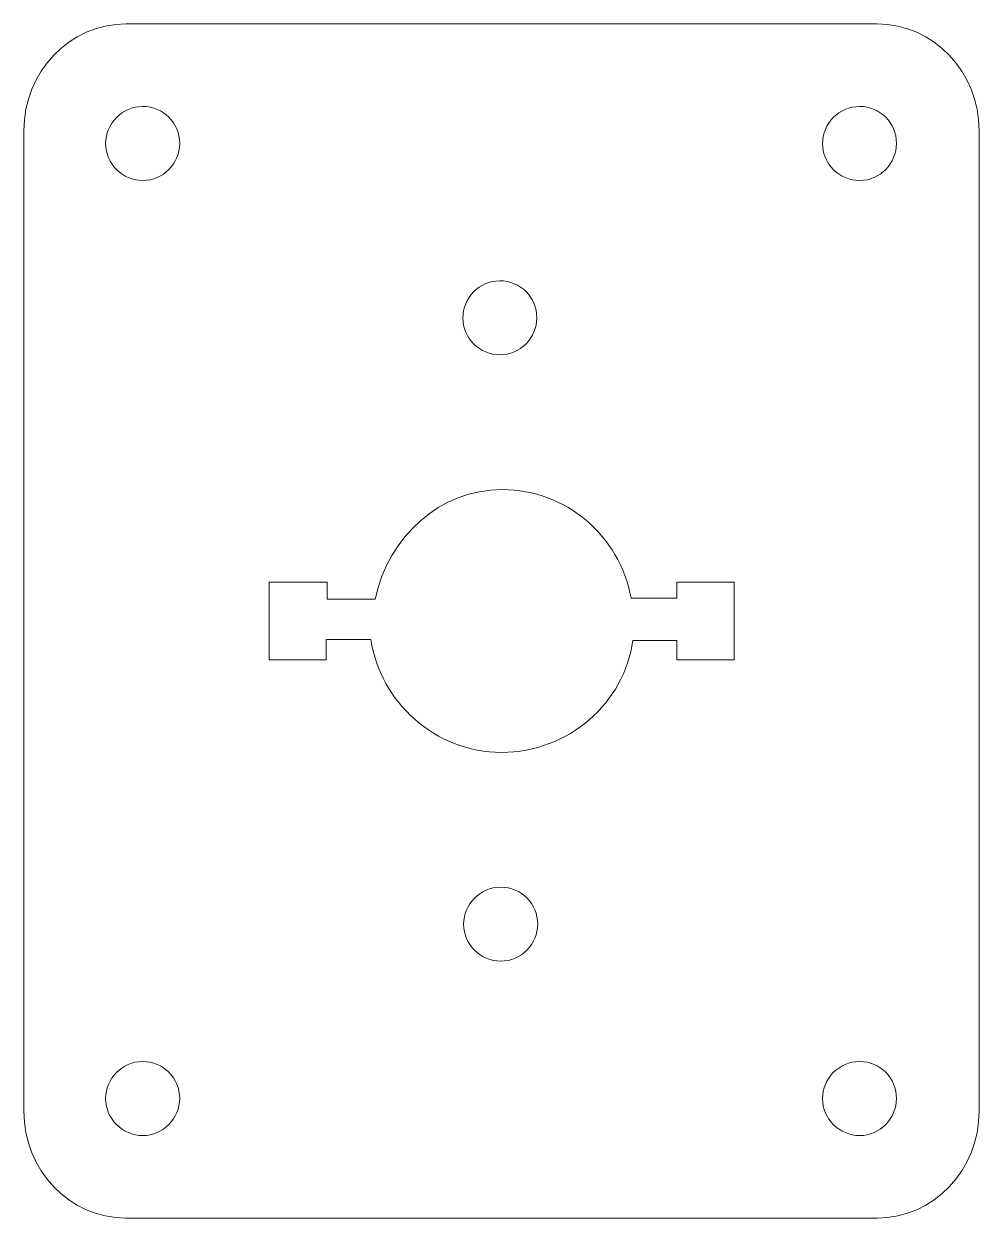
# Model space of a CAD drawing. Header units: inches. Extents: x 5 to 45, y -55 to -5.
import ezdxf

# ---------------------------------------------------------------- set-up
doc = ezdxf.new("R2010")
doc.units = ezdxf.units.IN
doc.header["$MEASUREMENT"] = 0
doc.layers.add('Layer 1', color=7, linetype='Continuous')

# ---------------------------------------------------------------- blocks, each defined once
blk = doc.blocks.new('block 2')
at = {"layer": 'Layer 1', "lineweight": 0}
for points, knots in [([(45, -50.522), (45, -52.99), (43.096, -55), (40.732, -55), (40.732, -55), (9.268, -55), (9.268, -55), (6.905, -55), (5, -52.99), (5, -50.522), (5, -50.522), (5, -9.478), (5, -9.478), (5, -7.01), (6.905, -5), (9.268, -5), (9.268, -5), (40.732, -5), (40.732, -5), (43.096, -5), (45, -7.01), (45, -9.478), (45, -9.478), (45, -50.522), (45, -50.522)], [0, 0, 0, 0, 1, 1, 1, 2, 2, 2, 3, 3, 3, 4, 4, 4, 5, 5, 5, 6, 6, 6, 7, 7, 7, 8, 8, 8, 8]), ([(11.524, -10.007), (11.524, -10.836), (10.839, -11.557), (9.974, -11.557), (9.145, -11.557), (8.424, -10.872), (8.424, -10.007), (8.424, -9.179), (9.109, -8.458), (9.974, -8.458), (10.839, -8.458), (11.524, -9.143), (11.524, -10.007)], [0, 0, 0, 0, 1, 1, 1, 2, 2, 2, 3, 3, 3, 4, 4, 4, 4]), ([(41.541, -10.007), (41.541, -10.836), (40.856, -11.557), (39.992, -11.557), (39.162, -11.557), (38.442, -10.872), (38.442, -10.007), (38.442, -9.179), (39.126, -8.458), (39.992, -8.458), (40.856, -8.458), (41.541, -9.143), (41.541, -10.007)], [0, 0, 0, 0, 1, 1, 1, 2, 2, 2, 3, 3, 3, 4, 4, 4, 4]), ([(26.48, -17.306), (26.48, -18.135), (25.795, -18.856), (24.929, -18.856), (24.101, -18.856), (23.38, -18.171), (23.38, -17.306), (23.38, -16.478), (24.065, -15.757), (24.929, -15.757), (25.795, -15.757), (26.48, -16.442), (26.48, -17.306)], [0, 0, 0, 0, 1, 1, 1, 2, 2, 2, 3, 3, 3, 4, 4, 4, 4]), ([(19.709, -29.084), (20.274, -26.439), (22.425, -24.499), (25.036, -24.499), (27.681, -24.499), (29.938, -26.403), (30.432, -29.048), (30.432, -29.048), (32.337, -29.048), (32.337, -29.048), (32.337, -29.048), (32.337, -28.378), (32.337, -28.378), (32.337, -28.378), (34.736, -28.378), (34.736, -28.378), (34.736, -28.378), (34.736, -31.622), (34.736, -31.622), (34.736, -31.622), (32.337, -31.622), (32.337, -31.622), (32.337, -31.622), (32.337, -30.811), (32.337, -30.811), (32.337, -30.811), (30.503, -30.811), (30.503, -30.811), (30.15, -33.42), (27.822, -35.501), (25, -35.501), (22.214, -35.501), (19.921, -33.385), (19.533, -30.776), (19.533, -30.776), (17.664, -30.776), (17.664, -30.776), (17.664, -30.776), (17.664, -31.622), (17.664, -31.622), (17.664, -31.622), (15.265, -31.622), (15.265, -31.622), (15.265, -31.622), (15.265, -28.378), (15.265, -28.378), (15.265, -28.378), (17.699, -28.378), (17.699, -28.378), (17.699, -28.378), (17.699, -29.084), (17.699, -29.084), (17.699, -29.084), (19.709, -29.084), (19.709, -29.084)], [0, 0, 0, 0, 1, 1, 1, 2, 2, 2, 3, 3, 3, 4, 4, 4, 5, 5, 5, 6, 6, 6, 7, 7, 7, 8, 8, 8, 9, 9, 9, 10, 10, 10, 11, 11, 11, 12, 12, 12, 13, 13, 13, 14, 14, 14, 15, 15, 15, 16, 16, 16, 17, 17, 17, 18, 18, 18, 18]), ([(26.515, -42.694), (26.515, -43.523), (25.83, -44.243), (24.965, -44.243), (24.136, -44.243), (23.415, -43.559), (23.415, -42.694), (23.415, -41.865), (24.1, -41.145), (24.965, -41.145), (25.83, -41.145), (26.515, -41.83), (26.515, -42.694)], [0, 0, 0, 0, 1, 1, 1, 2, 2, 2, 3, 3, 3, 4, 4, 4, 4]), ([(11.524, -49.993), (11.524, -50.822), (10.839, -51.543), (9.974, -51.543), (9.145, -51.543), (8.424, -50.858), (8.424, -49.993), (8.424, -49.164), (9.109, -48.444), (9.974, -48.444), (10.839, -48.444), (11.524, -49.129), (11.524, -49.993)], [0, 0, 0, 0, 1, 1, 1, 2, 2, 2, 3, 3, 3, 4, 4, 4, 4]), ([(41.541, -49.993), (41.541, -50.822), (40.856, -51.543), (39.992, -51.543), (39.162, -51.543), (38.442, -50.858), (38.442, -49.993), (38.442, -49.164), (39.126, -48.444), (39.992, -48.444), (40.856, -48.444), (41.541, -49.129), (41.541, -49.993)], [0, 0, 0, 0, 1, 1, 1, 2, 2, 2, 3, 3, 3, 4, 4, 4, 4])]:
    blk.add_open_spline(points, degree=3, knots=knots, dxfattribs=at)

msp = doc.modelspace()

# ---------------------------------------------------------------- block references
at = {"layer": 'Layer 1'}
msp.add_blockref('block 2', (0, 0), dxfattribs=at)

doc.saveas('drawing.dxf')
